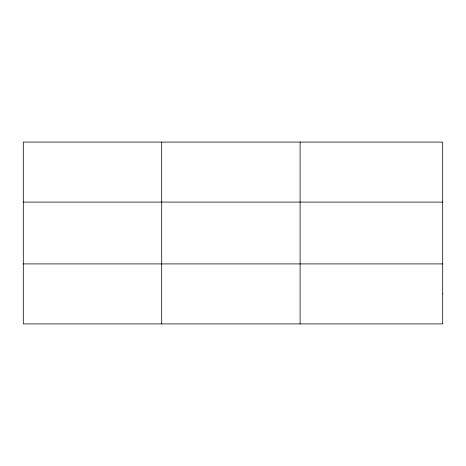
<?xml version="1.0" encoding="UTF-8"?>
<svg xmlns="http://www.w3.org/2000/svg" width="466" height="466" viewBox="0 0 466 466"><rect width="100%" height="100%" fill="white"/><g stroke="black" fill="none" stroke-linecap="round" stroke-linejoin="round"><path stroke-width="0.7" d="M161.702 323.917L161.702 142.083M300.104 323.917L300.104 142.083M23.3 202.087L442.7 202.087M23.3 263.913L442.7 263.913M442.7 293.912L442.7 323.917L23.3 323.917L23.3 142.083L442.7 142.083L442.7 293.912"/></g></svg>
